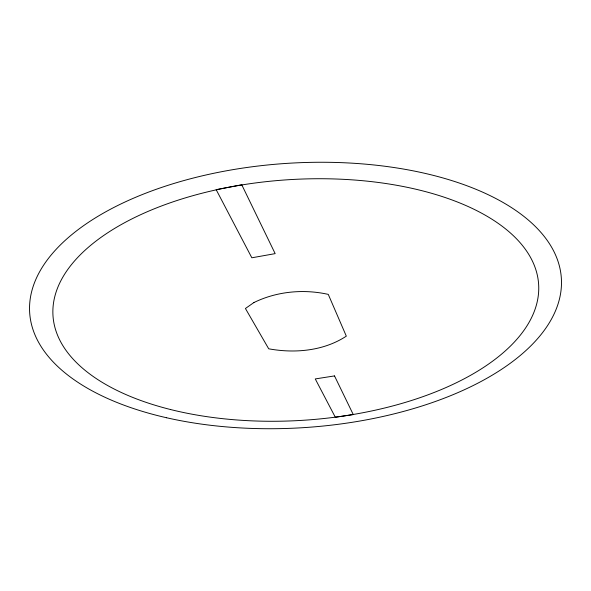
<?xml version="1.0" encoding="UTF-8"?>
<svg xmlns="http://www.w3.org/2000/svg" width="591" height="591" viewBox="0 0 591 591"><rect width="100%" height="100%" fill="white"/><g stroke="black" fill="none" stroke-linecap="round" stroke-linejoin="round"><path stroke-width="0.89" d="M253.908 302.548L245.428 308.487L268.706 348.801C294.798 353.588 323.75 351.002 346.319 336.153L328.271 294.384C303.523 288.859 276.765 291.356 253.908 302.548M241.756 184.776L216.173 189.659L251.84 257.794L275.162 253.628L241.756 184.776M334.506 375.913L315.262 378.927L335.319 417.253L353.263 414.564L334.506 375.913M166.603 417.756A266.401 132.399 -3.7 0 0 561.45 280.215A266.401 132.399 -3.7 0 0 158.477 188.507A266.401 132.399 -3.7 0 0 166.603 417.756M170.622 409.548A243.337 120.512 -3.7 0 0 538.711 290.292A243.337 120.512 -3.7 0 0 178.068 200.164A243.337 120.512 -3.7 0 0 170.622 409.548"/></g></svg>
